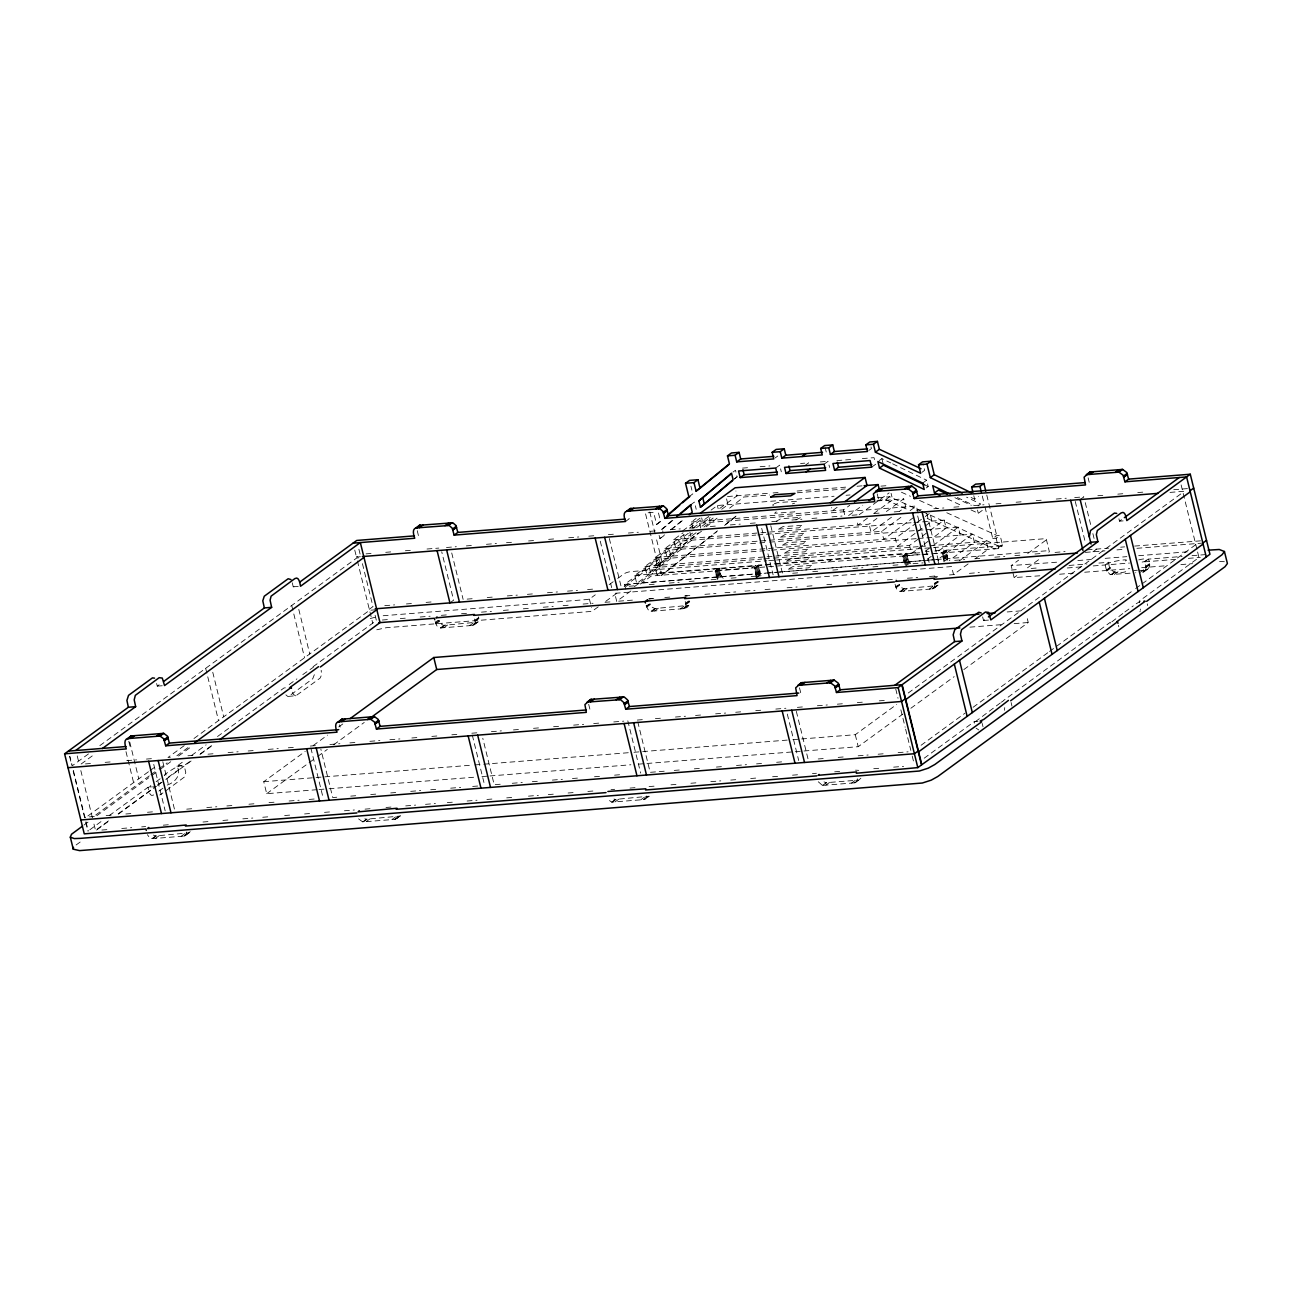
<?xml version="1.0" encoding="UTF-8"?>
<svg xmlns="http://www.w3.org/2000/svg" width="1292" height="1292" viewBox="0 0 1292 1292"><rect width="100%" height="100%" fill="white"/><g stroke="black" fill="none" stroke-linecap="round" stroke-linejoin="round"><path stroke-width="0.75" stroke-dasharray="5 3.75" d="M1004.74 707.628L1004.401 710.309M758.517 565.072L754.544 567.979L756.224 576.878L760.197 573.987L758.517 565.072L906.693 553.299L908.454 560.292L910.585 563.522M947.084 560.502L947.65 556.707L946.099 550.182L1002.64 545.676L1000.105 535.308L996.713 535.582L992.741 538.473L984.682 505.689M646.775 795.953L645.58 798.892L643.481 799.619L611.649 802.122L607.902 799.36M314.344 674.699L312.745 678.752L289.392 695.823L287.761 696.436L285.887 694.838M1140.481 610.034L1140.61 609.049M758.727 576.49L760.197 573.987M1111.847 621.84L1123.41 613.07M1139.932 611.81L1140.255 610.971M190.231 831.66L184.578 836.053L152.747 838.605L149.646 837.781L147.385 834.664M860.876 778.204L858.728 780.093L826.089 782.694L824.005 781.902M858.76 770.339L855.498 770.161M185.757 835.488L186.807 831.951M435.178 621.533L436.793 625.78L440.394 627.977L473.033 625.393L475.198 622.954L474.196 616.785M474.196 624.811L478.331 621.613L478.573 616.898M358.562 818.853L362.697 821.906L394.561 819.386L396.951 818.24L397.548 815.204M396.499 818.74L400.633 815.543M646.129 605.577L648.164 609.759L651.136 611.245L683.775 608.645L685.955 606.206L685.18 601.006M684.954 608.064C690.009 608.306 692.028 595.903 685.794 603.493M895.065 584.323L896.826 589.459L900.088 591.461L931.936 588.942L934.891 586.972L934.407 580.964M934.035 588.231L938.202 584.969L938.88 581.626L935.182 584.323M1139.237 570.063C1147.361 572.954 1152.706 565.977 1148.265 559.145L1182.099 556.464M723.132 578.299L720.758 574.73L719.111 568.205L715.219 570.483L750.927 568.076L756.03 565.508L661.278 572.808L657.305 575.699L654.753 565.331L658.145 565.072L645.354 512.972L653.639 512.326L656.627 524.487L662.489 519.449M661.375 529.558L672.098 520.498M662.295 529.252L673.003 520.192M734.131 479.316L737.102 476.813L735.487 470.256L731.514 473.163M659.114 535.389L659.905 538.602L664.524 534.84M670.677 529.801L683 519.739M671.582 529.429L682.354 520.628M662.699 561.39L698.52 532.918M706.288 526.732L718.756 516.832M729.641 508.176L743.659 497.032L769.531 494.981M717.512 530.834L661.456 575.376L716.802 531.642M725.297 524.633L737.748 514.733M724.586 525.456L737.038 515.556M904.142 555.431L920.001 554.656M150.825 785.568L149.533 786.909L151.487 786.909M289.182 684.55L296.918 678.898M302.812 674.586L313.391 667.237M1000.331 702.929L975.896 721.291L977.382 721.291M156.623 683.533L157.269 686.133L162.13 682.58M292.25 582.789L293.252 586.826L296.482 584.468M88.47 753.914L72.223 765.785L69.946 756.498M99.855 745.613L356.705 558.015L362.164 557.579M81.138 764.024L94.138 754.528M369.302 609.291L372.984 606.594L362.051 562.085M148.451 771.744L85.062 818.046L73.176 769.661M150.082 770.565L156.59 765.817M184.223 745.629L167.96 757.5L173.887 756.886M193.978 738.507L369.544 610.276L375.003 609.84M149.242 775.911L92.346 817.465L80.459 769.079M150.873 774.732L157.366 769.984M158.997 768.788L167.12 762.861M176.875 755.739L189.892 746.227M83.964 825.087L88.777 821.567M96.803 815.704L148.758 777.752M151.907 775.458L158.173 770.888M159.756 769.741L170.738 761.715M178.522 756.03L192.427 745.872M89.842 829.771L102.779 820.323M109.239 815.607L148.031 787.264L155.315 786.683M167.201 785.068C175.502 782.258 181.768 774.554 176.923 766.172L185.031 760.245M191.523 755.497L206.122 744.838M217.492 736.537L284.014 687.958L289.473 687.522M156.106 781.708L160.321 778.64M164.843 775.345C160.111 777.009 185.063 759.954 181.881 767.303L166.862 778.236M108.447 820.921L95.511 830.368L93.25 821.163M118.153 813.847L153.7 787.878M176.923 766.172L184.207 765.591L190.699 760.843M200.438 753.737L213.422 744.257M76.115 844.984L80.718 841.625M96.545 830.045L109.142 820.856M118.379 814.105L156.413 786.327M157.995 785.181L164.262 780.594M165.844 779.447L192.282 760.132M199.985 754.512L213.632 744.531M157.253 785.229L161.419 782.209M158.9 791.124L162.921 788.185M162.937 792.917L159.788 795M166.2 790.543L184.756 776.783L185.773 772.697L184.207 765.591M449.923 602.88L453.605 600.199L441.735 551.797M435.517 622.905C440.136 615.622 439.603 626.62 444.884 625.231L477.895 622.114M435.598 623.196L439.28 620.499M435.84 624.004L439.538 621.307M151.939 838.653L155.638 835.956L189.439 832.791M440.394 627.977L444.077 625.28M152.747 838.605L156.429 835.908M441.186 627.928L444.884 625.231M155.444 838.395L159.126 835.698M443.883 627.718L447.581 625.021M475.036 620.241L478.734 617.544M475.117 620.531L478.799 617.834M475.246 621.274L478.944 618.577M181.122 836.344L184.804 833.647M469.561 625.683L473.26 622.986M183.819 836.134L187.501 833.437M472.258 625.473L475.957 622.776M184.578 836.053L188.277 833.356M473.033 625.393L476.716 622.696M316.992 789.703L266.701 793.692L263.746 781.692L305.219 751.411M313.181 745.581L327.538 735.1M338.746 726.928L343.575 723.391M625.473 521.5L629.172 518.803L628.17 514.765M266.701 793.692L316.136 757.58M317.735 756.418L327.296 749.425M333.675 744.773L364.231 722.454M688.862 496.79L692.819 493.899L690.929 486.18M656.627 524.487L660.6 521.597L657.612 509.419M690.461 504.962L694.434 502.071L696.21 509.306M734.454 478.751L737.102 476.813M659.905 538.602L663.878 535.712L662.683 530.867M775.103 457.966L777.752 456.028M692.964 528.363L691.382 521.968L696.113 518.512M383.175 615.735L586.826 599.553L589.41 599.1L595.273 594.821M609.146 584.678L615.202 580.269M617.689 578.445L624.133 573.745A5.798 1.502 -13.8 0 1 630.754 571.613L766.802 560.776M682.725 530.802L700.054 518.157M711.068 510.114L717.367 505.511L834.051 496.241M696.081 532.74L675.603 547.695L673.649 539.685L683.097 532.788M689.395 528.186L701.992 518.996M701.491 531.254L666.85 556.545L664.879 548.551L686.924 532.449M693.223 527.847L699.521 523.244L916.399 506.012L918.37 514.022M708.743 516.477L702.444 521.08L701.653 517.882M719.757 508.434L737.086 495.789L735.907 490.976M775.701 468.043L779.674 465.152L781.305 471.806M689.88 532.175L691.85 540.169L657.208 565.476L655.238 557.466L688.313 533.321M696.501 527.669L710.665 517.317M721.695 509.258L727.994 504.671L726.023 496.661L771.066 493.076M679.592 541.138L681.562 549.148L646.921 574.456L644.95 566.445L679.592 541.138L755.868 535.082M692.577 533.063L684.695 538.812L683.129 532.417M702.024 526.167L714.621 516.962M669.401 550.117L671.372 558.112L636.73 583.419L634.76 575.408L669.401 550.117L757.726 543.092M625.764 589.184L624.585 584.388L659.227 559.081L769.677 550.311M703.946 526.991L710.245 522.388L709.066 517.591M624.181 586.423L649.375 568.028L761.65 559.097M654.753 565.331L658.726 562.44L662.118 562.165L655.965 537.084M598.228 606.82L592.366 611.1L589.782 611.552L386.13 627.734L373.194 630.561M605.722 601.345L618.157 592.269M658.145 565.072L662.118 562.165M634.42 586.633L661.197 567.091L659.227 559.081M630.867 590.977L616.688 601.329L614.734 593.319L951.574 566.558L953.528 574.569L969.275 563.07M640.315 584.081L651.33 576.022L920.001 554.672M804.641 465.75L808.598 462.859L800.572 463.489M657.063 574.73L661.036 571.823M824.102 464.199L828.075 461.309L829.593 467.462M773.52 504.365L772.6 505.091L773.407 505.398M774.247 503.815L777.316 502.62L796.938 501.296L795.824 502.313M646.275 606.174L648.729 604.365M646.339 606.449L650.038 603.752L651.846 607.062L654.834 608.548L688.652 605.367M776.217 511.826L774.586 513.279L794.338 511.89L797.794 510.308M646.598 607.256L650.28 604.559M868.773 450.52L871.422 448.582L870.21 443.624M362.697 821.906L366.379 819.209L400.197 816.043M651.136 611.245L654.834 608.548M363.488 821.857L367.186 819.16M651.943 611.197L655.642 608.5M366.185 821.647L369.883 818.95M654.64 610.971L658.322 608.274M719.111 568.205L715.138 571.112L716.785 577.637L717.803 579.656L721.776 576.765M715.203 571.339L719.159 568.448M715.348 571.952L719.321 569.045M715.558 572.808L719.531 569.917M715.8 573.81L719.773 570.919M716.043 574.827L720.015 571.92M716.269 575.715L720.242 572.824M716.43 576.393L720.403 573.486M716.511 576.7L720.484 573.81M716.785 577.637L720.758 574.73M717.238 578.703L721.211 575.796M879.222 460.566L881.871 458.628L890.818 462.94M871.696 467.155L875.669 464.248M685.858 603.784L689.557 601.103M686.004 604.527L689.702 601.83M391.864 819.612L395.562 816.915M680.319 608.936L684.017 606.239M394.561 819.386L398.259 816.689M683.016 608.726L686.698 606.029M395.336 819.322L399.018 816.625M683.775 608.645L687.473 605.948M837.135 507.304L832.403 510.76L831.612 507.562M754.609 568.238L758.582 565.331M754.77 568.9L758.743 565.993M754.996 569.853L758.969 566.946M755.271 570.951L759.244 568.044M755.545 572.049L759.518 569.158M755.788 573.05L759.761 570.143M755.965 573.777L759.938 570.886M691.382 521.968L843.466 509.872L849.765 505.285M756.046 574.116L760.019 571.226M756.224 574.972L760.18 572.065M756.288 575.957L760.261 573.067M756.03 577.702L759.987 574.795M755.707 578.412L759.68 575.505M848.569 515.589L862.749 505.237M859.196 514.733L889.106 492.882M921.971 472.323L924.62 470.385L922.94 463.586M877.704 500.279L885.666 499.649L889.639 496.742L920.469 510.711M867.465 518.14L858.017 525.037L856.838 520.24M873.763 513.538L892.659 499.746L891.076 493.334M922.649 483.111L926.622 480.204L928.189 486.567L924.216 489.458M673.649 539.685L869.064 524.164L876.945 518.415M886.393 511.519L903.706 498.857L905.676 506.868L899.377 511.47M827.994 562.149L831.967 559.242M891.496 517.22L871.034 532.159L869.064 524.164M664.879 548.551L881.758 531.319L902.236 516.364M910.101 510.615L916.399 506.012M913.638 517.462L883.728 539.313L881.758 531.319M655.238 557.466L895.324 538.393L915.802 523.438M917.368 522.291L923.667 517.688M925.25 516.542L929.965 513.086L931.936 521.096L897.294 546.403L895.324 538.393M644.95 566.445L909.552 545.418L920.566 537.375M922.149 536.228L928.447 531.626M930.014 530.479L944.194 520.127L946.164 528.121L931.984 538.473M971.099 497.485L974.653 499.229L978.625 496.322M906.693 553.299L902.72 556.206L904.481 563.183L908.454 560.292M902.785 556.464L906.758 553.557L917.191 552.475M902.947 557.127L906.919 554.22M903.173 558.079L907.146 555.172M903.447 559.178L907.42 556.271M922.536 545.369L911.522 553.428L909.552 545.418M924.119 544.223L930.418 539.62M978.044 505.883L980.693 503.961L966.61 497.194M903.722 560.276L907.695 557.385M903.964 561.277L907.937 558.37M904.142 562.004L908.114 559.113M904.222 562.343L908.195 559.452M904.884 564.152L908.857 561.261M905.401 565.024L909.358 562.133M925.233 551.313L931.532 546.71M933.115 545.563L958.309 527.152L960.279 535.163L935.085 553.557M905.983 565.783L909.956 562.892M971.003 509.92L978.302 513.312L982.275 510.405M927.204 559.307L933.502 554.72M895.679 586.81L898.134 585.018M946.099 550.182L942.126 553.073L943.758 560.696L947.73 557.805M895.744 587.117L899.442 584.42L901.089 587.424L903.786 588.764L937.717 585.534M942.175 553.299L946.148 550.408M895.97 587.844L899.668 585.147M942.336 553.913L946.293 551.006M942.546 554.769L946.519 551.878M931.758 559.969L937.782 559.501L972.424 534.194L974.394 542.204L949.2 560.599M943.031 556.787L947.004 553.88M943.257 557.692L947.23 554.785M943.418 558.354L947.391 555.463M943.499 558.677L947.472 555.77M611.649 802.122L615.331 799.425L649.262 796.195L645.58 798.892M900.088 591.461L903.786 588.764M943.677 559.597L947.65 556.707M612.408 802.074L616.106 799.393M900.863 591.413L904.562 588.716M615.105 801.864L618.803 799.167M903.56 591.203L907.259 588.506M943.693 561.713L947.65 558.822M936.49 576.523L934.213 576.167M933.825 578.59L937.701 576.636M959.439 560.809L986.216 541.267L988.17 549.262L975.573 558.467M992.741 538.473L996.132 538.215L1000.105 535.308M934.972 583.225L937.427 581.432M935.037 583.5L937.491 581.707M640.784 799.829L644.482 797.132M929.239 589.152L932.937 586.455M643.481 799.619L647.179 796.922M931.936 588.942L935.634 586.245M644.288 799.538L647.97 796.841M932.727 588.861L936.425 586.164M998.441 547.598L1002.414 544.707M932.033 553.719L998.684 548.583L1002.64 545.676M1080.144 499.536L1083.843 496.839L1074.314 497.598M1039.818 575.796L1014.107 577.589L1011.168 565.589L1018.597 560.163M1027.705 553.509L1045.842 540.25A5.798 1.502 -13.8 0 0 1044.194 538.764M1014.107 577.589L1016.836 575.602M1027.463 567.834L1039.899 558.758M982.647 616.914L983.519 620.483L986.765 618.125M1118.92 518.803L1119.502 521.177L1122.732 518.819M1092.984 551.797L1096.682 549.1M908.228 693.013L1182.955 492.365M792.9 739.654L855.272 734.696L896.745 704.398M1093.226 565.928L1105.177 564.975L1108.859 562.278C1108.068 573.422 1119.793 574.294 1127.932 570.967M646.969 763.475L858.227 746.695L902.882 714.072M910.86 708.258L954.158 676.637M963.816 669.579L1028.254 622.518L1026.575 615.654M1106.42 570.063L1110.119 567.366M1130.064 573.196L1110.135 574.601L1106.501 570.37L1110.183 567.673M1106.727 571.112L1110.409 568.415M818.272 781.773L822.39 785.375L826.089 782.694M1110.845 574.714L1114.528 572.017M822.39 785.375L826.864 782.645M1111.621 574.665L1115.303 571.968M825.863 785.116L829.545 782.419M1114.318 574.456L1118 571.758M1146.375 569.497L1142.693 572.195C1147.813 571.807 1145.6 564.685 1144.583 561.842L1148.265 559.145M1145.713 566.477L1149.412 563.78M1145.778 566.752L1149.476 564.071M1145.939 567.576L1149.622 564.879M851.541 783.081L855.239 780.384M1143.678 569.724L1139.996 572.404L1135.555 572.76M823.165 785.342L854.238 782.871L857.92 780.174M854.238 782.871L860.02 779.447M1143.485 572.114L1148.475 568.787M921.067 745.274L964.962 713.216M973.086 707.289L1047.86 652.67M1049.492 651.475L1134.021 589.75M1135.652 588.554L1140.529 585.001M1142.16 583.806L1195.794 544.626M1124.88 611.988L1133.31 605.851M1136.201 603.752L1140.238 601.41M924.184 758.21L974.297 721.614L977.931 721.324M626.232 586.374L627.072 585.76A5.798 1.502 -13.8 0 1 633.694 583.613L777.509 572.162M153.683 794.951C149.468 797.632 148.515 789.477 148.031 787.264M1001.365 702.186L1003.028 701.201M794.564 503.218L792.367 503.896M288.294 696.42L296.11 695.645L320.045 678.171L321.514 675.102L321.191 670.322M855.029 782.79L856.822 781.595L857.484 778.252M649.262 599.1L652.654 598.535M370.239 618.561L376.699 616.801M611.019 789.703L614.669 789.299M795.937 519.933L800.878 517.398L780.917 518.673L776.508 521.193L777.784 521.37M441.331 615.331L449.664 614.653M742.529 468.108L750.345 467.478M760.132 466.703L769.903 465.928M820.291 461.922L828.075 461.309M836.909 460.598L850.588 459.516M862.329 458.579L874.054 457.659L875.265 462.601M773.068 492.93L779.076 492.446M797.067 491.025L848.085 486.955M857.048 486.244L863.056 485.776M797.374 492.769L845.129 488.974M880.934 486.131L886.91 485.663M846.05 495.288L850.055 494.965M877.688 497.695L889.639 496.742M876.719 501.005L903.706 498.857M366.056 553.864L373.921 553.251M385.71 552.314L393.575 551.684M405.381 550.747L413.246 550.117M427.006 549.019L438.812 548.083M446.483 547.485L456.318 546.694M466.364 545.902L474.39 545.256M486.422 544.303L496.467 543.512M506.496 542.705L514.523 542.075M528.573 540.96L536.616 540.314M548.648 539.362L554.672 538.877M568.722 537.763L578.768 536.971M588.797 536.164L596.823 535.534M608.354 534.613L616.349 533.984M628.348 533.031L638.345 532.239M650.344 531.287L656.336 530.802M670.322 529.688L680.319 528.896M690.316 528.105L698.31 527.475M710.309 526.522L718.304 525.876M730.303 524.923L740.3 524.132M750.297 523.341L758.291 522.711M771.808 521.629L779.835 520.999M791.883 520.03L801.912 519.239M811.941 518.447L819.968 517.801M832 516.848L842.029 516.057M852.058 515.25L860.084 514.62M874.135 513.505L882.161 512.859M894.193 511.907L900.217 511.422M916.254 510.146L921.971 509.694M933.809 508.757L943.854 507.966M953.884 507.158L961.91 506.529M973.958 505.576L983.987 504.768M996.035 503.815L1002.059 503.331M1016.11 502.217L1022.133 501.748M1036.184 500.618L1044.211 499.988M1056.258 499.035L1066.288 498.228M1097.829 495.724L1103.82 495.256M1117.806 494.142L1123.798 493.657M1137.767 492.559L1145.762 491.913M1173.734 489.7L1187.703 488.586M360.387 556.723L356.463 557.03L360.145 554.333L358.869 549.132M1170.035 492.397L1186.024 491.122M757.774 534.936L912.12 522.662M913.928 522.533L944.194 520.127M759.696 542.947L767.755 542.301M769.725 542.139L958.309 527.152M293.252 586.826L300.535 586.245M1119.502 521.177L1123.152 520.886M771.663 550.15L916.206 538.667M918.144 538.506L972.424 534.194M763.588 558.952L771.679 558.305M773.617 558.144L918.176 546.661M920.049 546.516L928.221 545.87M930.078 545.725L986.216 541.267M768.756 560.615L774.57 560.163M776.557 560.001L1044.194 538.764M925.96 551.781L929.029 551.539M934.827 551.07C951.881 547.097 942.207 554.849 934.261 553.525M634.76 575.408L763.184 565.218M765.171 565.056L773.197 564.41M775.2 564.249L919.662 552.782M923.021 554.413L929.045 553.929M922.02 554.526L930.03 553.88M779.512 572.001L934.439 559.694M936.377 559.533L1047.15 550.763A5.798 1.502 -13.8 0 1 1048.797 552.249M624.585 584.388L765.139 573.212M767.125 573.05L921.729 560.776M923.732 560.615L929.756 560.13M384.79 605.657L394.625 604.882M406.415 603.945L414.28 603.316M426.085 602.379L433.95 601.749M467.155 599.117L475.181 598.471M487.229 597.518L495.256 596.888M507.288 595.919L517.333 595.127M527.362 594.336L535.389 593.69M547.437 592.737L557.482 591.946M567.511 591.138L577.54 590.347M587.585 589.54L595.612 588.91M629.188 586.245L637.182 585.599M649.182 584.646L657.176 584.016M669.175 583.063L679.172 582.272M689.169 581.481L697.163 580.835M711.149 579.737L719.143 579.091M731.143 578.138L739.137 577.508M751.137 576.555L761.133 575.764M792.674 573.244L798.698 572.776M812.733 571.662L820.759 571.016M832.807 570.063L840.817 569.433M852.865 568.464L862.894 567.673M872.924 566.881L880.95 566.235M892.982 565.282L901.008 564.636M913.04 563.683L923.086 562.892M954.675 560.373L964.72 559.581M974.749 558.79L982.776 558.144M994.824 557.191L1004.853 556.4M1014.898 555.592L1022.925 554.962M1034.973 553.993L1042.999 553.364M1055.031 552.411L1065.076 551.603M1087.153 549.859L1108.665 548.147M1120.649 547.194L1124.638 546.871M1134.634 546.08L1200.543 540.847M1085.361 552.395L1104.967 550.844M1116.95 549.891L1124.944 549.245M1136.928 548.309L1202.852 543.06M1056.614 562.214L1011.168 565.589M1077.867 560.534L1091.401 559.452M1105.193 558.354L1126.85 556.642M1138.688 555.689L1187.671 551.797M382.367 620.015L388.343 619.53M400.278 618.577L408.24 617.947M420.175 617.011L430.123 616.219M461.519 613.716L470.191 613.038M481.464 612.133L491.428 611.342M503.379 610.389L509.355 609.921M523.308 608.807L531.27 608.177M543.238 607.224L553.186 606.433M563.15 605.641L571.129 605.011M583.08 604.058L593.044 603.267M604.995 602.314L612.957 601.684M618.69 601.168L632.886 600.102M648.778 598.777L654.786 598.293M664.815 597.502L672.825 596.872M684.857 595.919L692.883 595.273M704.915 594.32L715.946 593.496M724.957 592.721L735.746 591.93M745.016 591.138L755.045 590.331M765.058 589.54L773.375 588.942M787.119 587.779L797.148 586.988M807.032 586.261L815.187 585.551M826.832 584.695L835.246 583.968M847.277 583.015L858.518 582.175M867.32 581.416L877.349 580.625M887.362 579.817L896.131 579.187M907.42 578.235L917.708 577.476M929.481 576.474L937.491 575.844M949.475 574.94L957.437 574.31M969.404 573.357L979.352 572.566M989.317 571.775L997.295 571.145M1011.232 570.047L1017.208 569.562M1031.161 568.464L1039.139 567.818M1069.017 565.444L1086.943 564.023M1098.911 563.07L1108.859 562.278M1125.364 560.97C1132.809 557.353 1099.121 563.603 1108.536 564.717L1129.434 563.054M1138.769 559.904C1150.914 556.658 1147.248 562.262 1140.255 562.198M1192.048 555.673L1207.955 554.413M1067.321 567.979L1083.261 566.72M1144.583 561.842L1176.414 559.323M1188.349 558.37L1200.284 557.417M1059.569 574.229L1075.025 572.986M1084.682 572.227L1129.789 568.642M1141.643 567.705L1167.306 565.654M1180.904 564.588L1192.564 563.651M1133.762 570.499L1137.412 570.208M1007.195 611.956L1021.278 610.825M157.269 686.133L164.552 685.567M983.519 620.483L988.994 620.063M969.904 627.153L1002.091 624.601M1014.172 623.632L1028.254 622.518M85.466 763.911L93.331 763.281M105.136 762.345L113.002 761.731M126.761 760.633L136.597 759.857M146.432 759.066L152.327 758.598M187.938 755.772L195.98 755.126M208.012 754.173L216.039 753.543M228.086 752.574L238.132 751.783M248.161 750.991L256.187 750.345M268.235 749.392L278.264 748.601M288.31 747.793L296.336 747.164M310.387 746.049L316.104 745.581M329.896 744.499L339.893 743.691M349.89 742.9L357.884 742.27M369.883 741.317L379.88 740.526M389.877 739.735L399.874 738.927M411.857 737.974L417.865 737.506M431.851 736.392L439.845 735.762M451.845 734.809L459.839 734.163M471.838 733.21L479.461 732.612M491.396 731.66L501.425 730.868M513.457 729.915L519.481 729.431M533.515 728.317L541.542 727.671M553.59 726.718L561.6 726.088M573.648 725.119L583.677 724.327M593.706 723.536L601.733 722.89M613.765 721.937L623.794 721.146M637.327 720.064L643.351 719.579M655.399 718.627L661.423 718.158M675.474 717.028L685.503 716.236M695.548 715.445L703.575 714.799M715.623 713.846L725.652 713.055M735.681 712.247L743.724 711.617M755.755 710.648L763.782 710.019M775.83 709.066L785.875 708.258M797.39 707.354L805.384 706.708M817.368 705.755L827.348 704.964M837.345 704.172L845.323 703.542M857.307 702.59L865.301 701.944M879.287 700.845L887.281 700.199M263.746 781.692L473.001 765.058M475.004 764.912L631.95 752.428M633.952 752.283L790.898 739.799M319.011 789.541L327.054 788.895M329.072 788.734L473.938 777.235M481.981 776.589L488.021 776.104M490.023 775.959L630.867 764.767M638.91 764.121L644.95 763.637M94.364 816.479L84.545 817.271L73.127 770.807M106.17 815.543L114.035 814.929M125.841 813.992L133.706 813.362M147.466 812.264L153.36 811.796M186.726 809.147L194.753 808.517M206.801 807.548L216.83 806.757M226.875 805.95L234.902 805.32M248.952 804.205L254.976 803.721M269.027 802.607L277.053 801.977M289.101 801.008L299.13 800.216M309.176 799.425L317.202 798.779M336.744 797.229L332.738 797.552L320.852 749.15M350.73 796.114L356.737 795.646M370.723 794.532L378.717 793.886M390.717 792.933L398.711 792.303M410.711 791.35L420.707 790.559M430.704 789.767L438.699 789.121M450.682 788.168L460.679 787.377M472.678 786.424L478.67 785.956M500.214 784.244L494.19 784.712L482.788 738.265M512.246 783.275L522.275 782.484M532.32 781.692L540.331 781.046M552.378 780.093L562.408 779.302M572.437 778.495L580.463 777.865M594.498 776.75L600.522 776.266M614.572 775.152L622.599 774.522M664.217 771.211L650.167 772.325L637.812 722.002M674.263 770.403L682.289 769.774M694.337 768.821L702.363 768.175M716.414 767.06L724.441 766.431M736.488 765.462L746.518 764.67M756.547 763.879L764.589 763.233M776.621 762.28L784.648 761.634M818.207 758.969L826.202 758.339M838.185 757.387L844.177 756.902M858.163 755.804L868.159 755.013M878.14 754.205L886.134 753.575M898.118 752.622L908.098 751.831M101.874 830.045L107.85 829.577M121.771 828.463L131.719 827.671M141.668 826.88L145.641 826.573M163.309 825.168L169.268 824.684M202.973 822.019L210.951 821.373M222.902 820.436L230.864 819.79M242.831 818.853L252.796 818.046M262.744 817.255L270.722 816.625M284.66 815.527L290.652 815.042M304.589 813.944L312.567 813.298M324.518 812.361L332.48 811.715M344.431 810.778L354.396 809.987M365.055 809.131L372.209 808.566M386.017 807.468L391.379 807.048M405.72 805.901L415.62 805.11M425.52 804.335L435.42 803.543M447.307 802.607L455.22 801.977M467.106 801.024L477.006 800.232M486.906 799.457L494.82 798.827M506.706 797.875L514.62 797.245M528.476 796.147L538.376 795.355M548.276 794.58L556.206 793.95M568.092 792.997L576.006 792.367M587.892 791.431L595.806 790.801M630.012 788.088L636.019 787.603M649.068 786.57L657.047 785.94M670.984 784.825L678.962 784.196M690.913 783.243L698.875 782.613M710.826 781.66L720.791 780.869M730.755 780.077L738.733 779.447M750.684 778.495L758.646 777.865M772.6 776.75L780.562 776.121M792.529 775.168L800.491 774.538M812.442 773.585L816.431 773.262M834.68 771.825L840.688 771.34M873.747 768.708L881.709 768.078M893.644 767.141L903.592 766.35M685.115 595.951L687.183 595.951M295.577 695.839L293.171 694.256L291.944 689.976M978.755 729.932L976.106 728.171M1219.551 561.519L1224.348 561.697M615.331 799.425L613.926 799.054M366.379 819.209L364.829 818.805M155.638 835.956L153.344 835.084M901.428 492.22L910.489 496.322M919.565 500.44L937.717 508.644M946.778 512.746L995.777 534.92M922.294 511.519L998.49 546.015L994.517 548.906L925.573 517.704M885.666 499.649L909.245 510.324M954.885 497.695L971.326 505.317M947.262 498.89L961.878 505.673M924.604 484.855L928.189 486.567M957.356 497.549L973.199 505.156M892.611 463.812L926.622 480.204M983.018 726.734L982.162 723.407M1181.13 484.936L1197.151 550.15M1197.603 551.991L1198.96 557.53L1139.156 601.2L1139.528 602.702M1147.248 603.881L1147.651 605.544M1088.122 477.814L1089.204 482.255M1105.177 564.975L1106.501 570.37M1118.436 625.296L1118.807 626.814M1085.264 502.636L1090.965 525.876M1092.87 533.612L1094.308 539.426M1110.474 623.115L1110.264 622.308L1003.238 700.732M1075.267 501.457L1085.248 542.107M1046.31 539.265L1049.249 551.264M986.765 495.062L996.713 535.582M996.132 538.215L998.684 548.583M982.308 496.031L984.213 503.751M973.797 495.74L974.653 499.229M977.511 510.082L978.302 513.312M1011.119 702.541L1011.943 706.094M926.735 513.263L938.622 561.649M937.782 559.501L939.349 565.896M974.297 721.614L974.653 723.116M917.691 515.96L929.093 562.408M881.871 458.628L883.066 463.537M877.203 493.915L878.463 499.003M895.744 688.991L898.021 698.278M900.863 709.809L905.143 727.235M905.611 729.173L910.844 750.458M912.217 756.078L914.025 763.459M843.466 509.872L844.645 514.684M825.039 447.177L826.234 452.022M855.272 734.696L858.227 746.695M770.759 525.666L782.645 574.052M761.715 528.347L773.117 574.811M799.506 687.845L800.765 692.932M796.34 711.375L808.227 759.761M787.296 714.072L798.698 760.52M717.367 505.511L718.158 508.709M699.521 523.244L701.104 529.639M649.795 512.003L655.48 535.163M658.726 562.44L661.278 572.808M649.375 568.028L651.33 576.022M609.307 538.489L621.194 586.875M600.263 541.187L611.665 587.634M627.815 720.823L640.654 773.084M589.41 599.1L591.526 607.676M588.684 704.285L590.008 709.663M451.732 552.976L463.134 599.44M472.307 735.148L484.678 785.471M418.414 535.55L417.058 529.817M375.116 615.283L376.392 620.483L312.906 666.85L313.262 668.352M354.751 550.085L356.705 558.015M357.416 560.906L372.71 623.18M339.586 724.844L340.135 727.105M298.791 609.436L309.741 653.962M291.717 605.48L304.557 657.741M310.855 747.971L323.226 798.294M212.76 672.276L223.694 716.802M205.67 668.319L218.51 720.581M162.808 761.715L174.678 810.1M153.748 764.412L165.166 810.859M129.749 742.028L138.777 778.818M128.764 741.317L129.975 746.227M125.986 751.621L133.593 782.597M77.229 755.917L79.054 763.346M85.966 821.728L88.227 830.95M69.574 756.337L71.706 765.009M85.821 822.471L87.953 831.144M778.495 529.106L798.617 527.847L802.833 525.311L782.887 526.668L778.495 529.106M780.465 537.101L800.572 535.857L804.819 533.402L784.842 534.678L780.465 537.101M782.419 545.111L802.542 543.867L806.773 541.316L786.812 542.672L782.516 544.998M784.389 553.105L804.512 551.862L808.727 549.31L788.782 550.683L784.389 553.105M786.36 561.116L806.483 559.872L810.714 557.417L790.752 558.677L786.36 561.116M788.33 569.11L808.437 567.866L812.668 565.331L792.707 566.687L788.411 568.997"/><path stroke-width="1.5" d="M876.961 491.994L879.222 488.764L911.861 486.163L915.996 489.216L917.869 495.87L914.171 498.567L912.297 491.913L908.163 488.861L876.299 491.38L873.36 493.883L874.765 501.7L664.879 518.367L662.957 511.406L659.921 508.741L627.379 511.147C622.243 511.551 624.456 518.673 625.473 521.5L454.138 535.114L452.2 528.153L449.18 525.489L416.622 527.895C411.502 528.283 413.698 535.421 414.732 538.247L353.055 543.157M1208.085 550.182L1219.26 549.488L1224.445 551.523L1222.054 554.72L934.827 764.509L928.237 768.159L919.387 771.017L80.492 838.363L74.258 838.573L70.317 837.168L71.496 834.261L82.365 826.25M1224.445 551.523L1227.4 563.522L1225.01 566.736L937.766 776.508L931.177 780.174L922.327 783.017L79.603 850.621L73.273 849.183L70.317 837.168M128.667 738.636L131.073 735.956L163.713 733.355L167.443 736.117L169.381 743.094L165.683 745.791L163.761 738.814L160.014 736.052L128.166 738.572C123.047 738.959 125.259 746.082 126.277 748.924L64.6 753.817L84.255 833.841L145.931 828.947L146.303 830.433M339.425 721.889L341.815 719.208L374.454 716.608L378.201 719.369L380.123 726.346L376.44 729.043L374.502 722.067L370.772 719.305L338.924 721.824C333.788 722.212 336.001 729.334 337.034 732.176L165.683 745.791M417.122 527.976L419.512 525.279L452.862 522.792L455.898 525.456L457.82 532.417L454.138 535.114M627.864 511.228L630.27 508.531L663.62 506.044L666.64 508.709L668.578 515.669L664.879 518.367M799.344 685.115L801.524 682.677L834.164 680.093L838.282 683.145L840.171 689.799L836.473 692.496L834.6 685.842L830.465 682.79L798.601 685.293L795.662 687.812L797.067 695.613L625.716 709.227L623.842 702.573L620.499 699.65L587.844 702.04L584.905 704.56L586.31 712.36L376.44 729.043M1087.799 474.439L1089.964 472.016L1122.603 469.416L1126.737 472.468L1128.61 479.122L1124.928 481.819L1123.055 475.165L1118.92 472.113L1087.04 474.632L1084.101 477.136L1085.522 484.952L914.171 498.567M73.466 847.374L73.273 849.183M588.813 701.136L590.767 699.424L624.197 696.953L627.541 699.876L629.414 706.546L625.716 709.227M666.882 515.669L688.862 496.79L685.535 483.289L689.508 480.398L697.955 479.72L700.038 488.231L696.081 491.138L693.982 482.627L697.955 479.72M667.916 515.298L679.64 505.22M682.564 502.701L689.896 496.419M698.875 500.892L731.514 473.163L733.129 479.703L700.425 507.239L698.875 500.892L731.03 474.035M676.685 516.622L690.461 504.962L692.237 512.197L689.169 514.717M680.658 513.715L691.365 504.655M700.425 507.239L732.645 480.559M696.081 491.138L729.415 463.796L727.477 455.866L731.45 452.975L739.072 452.362L740.687 458.967L736.715 461.874L735.1 455.268L739.072 452.362M700.038 488.231L728.85 464.619M64.6 753.817L68.298 751.12L125.986 746.534M68.573 750.927L128.376 707.241L135.66 706.659L134.206 699.86L135.321 695.338L159.174 677.686L162.275 678.058L164.552 685.567L271.643 607.353L270.093 600.247L271.094 596.161L294.883 578.574C299.098 575.877 300.051 584.032 300.535 586.245L360.339 542.575L379.993 622.599L320.368 667.011M163.761 681.401L264.359 607.934L271.643 607.353M299.712 582.111L356.737 540.46L414.441 535.873M75.857 750.345L135.66 706.659M102.278 748.585L363.989 557.433M127.375 738.653L131.073 735.956M415.83 527.976L419.512 525.279M128.166 738.572L131.865 735.875M416.622 527.895L420.32 525.198M130.863 738.362L134.562 735.665M419.319 527.685L423.001 524.988M156.542 736.311L160.24 733.614M444.997 525.65L448.695 522.953M159.239 736.101L162.937 733.404M447.694 525.424L451.376 522.743M160.014 736.052L163.713 733.355M448.469 525.392L452.152 522.695M164.132 739.654L167.831 736.973M452.588 528.993L456.27 526.296M164.359 740.397L168.057 737.7M452.814 529.72L456.496 527.039M164.439 740.704L168.121 738.007M452.878 530.027L456.577 527.33M194.769 742.674L376.828 609.695M219.915 739.525L291.298 687.376L291.507 688.184M148.774 827.461L147.546 828.608L186.226 824.99M437.067 616.914L435.921 617.883L474.471 614.475M338.133 721.905L341.815 719.208M626.572 511.228L630.27 508.531M338.924 721.824L342.606 719.127M627.379 511.147L631.061 508.467M341.621 721.614L345.303 718.917M630.06 510.938L633.758 508.24M350.019 718.691L433.773 657.515L979.029 614.185M367.299 719.563L370.982 716.866M655.755 508.903L659.437 506.206M370.675 717.754L436.728 669.514L959.843 627.944M369.996 719.353L373.679 716.656M658.435 508.693L662.134 505.996M370.772 719.305L374.454 716.608M659.211 508.644L662.909 505.947M374.89 722.922L378.572 720.225M663.329 512.246L667.027 509.549M375.116 723.649L378.798 720.952M663.555 512.989L667.253 510.292M375.181 723.956L378.879 721.259M663.636 513.279L667.318 510.582M736.715 461.874L773.779 458.918L772.164 452.329L776.137 449.422L784.228 448.776L785.811 455.236L781.838 458.143L780.255 451.683L784.228 448.776M740.187 477.604L777.332 474.697L775.701 468.043L738.556 470.999L740.187 477.604L744.16 474.713L777.396 472.113M700.474 513.086L735.116 487.778L865.075 477.459L867.045 485.453L845 501.554M802.057 456.528L806.014 453.637M786.053 473.518L825.62 470.369L824.102 464.199L784.535 467.349L786.053 473.518L790.026 470.611L825.701 467.785M781.838 458.143L822.261 454.929L820.678 448.469L824.651 445.562L832.742 444.933L834.357 451.522L830.401 454.429L828.77 447.823L832.742 444.933M806.143 471.919L810.116 469.012M473.841 615.363L645.128 601.539L647.599 599.73M358.53 811.328L359.337 810.73M647.631 600.182L646.485 601.168L685.632 597.469M830.401 454.429L867.449 451.489L865.834 444.884L869.807 441.977L877.429 441.38L879.367 449.293L920.986 468.705M834.567 470.159L871.696 467.155L870.081 460.55L832.936 463.505L834.567 470.159L838.54 467.252L871.761 464.571M865.834 444.884L873.457 444.27L877.429 441.38M873.457 444.27L875.411 452.2L879.367 449.293M397.048 808.243L358.11 811.877M830.433 502.75L865.075 477.459M879.497 468.075L924.216 489.458L922.649 483.111L877.898 461.519L879.497 468.075L883.47 465.185L924.604 484.855M854.48 501.829L878.108 484.581L879.287 489.377M587.085 702.121L590.767 699.424M875.524 491.445L879.222 488.764M587.844 702.04L591.542 699.343M876.299 491.38L879.981 488.683M590.541 701.831L594.223 699.133M878.996 491.17L882.678 488.473M869.048 500.634L873.763 497.178M875.411 452.2L920.647 473.292L918.547 464.781L922.52 461.874L930.967 461.212L934.278 474.713L971.536 492.866M918.547 464.781L926.994 464.103L930.967 461.212M616.219 699.796L619.918 697.099M904.675 489.119L908.357 486.422M618.916 699.57L622.599 696.889M907.372 488.909L911.054 486.212M619.724 699.537L623.406 696.84M908.163 488.861L911.861 486.163M926.994 464.103L930.321 477.604L934.278 474.713M624.262 703.51L627.96 700.813M912.717 492.85L916.416 490.152M624.52 704.318L628.203 701.621M912.959 493.657L916.658 490.96M624.585 704.608L628.267 701.911M913.04 493.932L916.722 491.235M950.314 494.174L932.711 485.711L934.487 492.963L938.444 490.056L947.585 494.303M972.941 492.268L971.665 487.052L975.638 484.145L983.923 483.499L985.812 491.202M971.665 487.052L979.95 486.39L983.923 483.499M607.87 791.479L645.855 788.782M896.454 580.722L895.776 581.368L934.294 578.122M797.826 685.374L801.524 682.677M1086.281 474.713L1089.964 472.016M798.601 685.293L802.284 682.612M1087.04 474.632L1090.739 471.935M801.282 685.083L804.981 682.386M1089.737 474.422L1093.436 471.725M826.977 683.048L830.659 680.351M1115.416 472.371L1119.114 469.674M829.658 682.838L833.356 680.141M1118.113 472.161L1121.811 469.464M830.465 682.79L834.164 680.093M1118.92 472.113L1122.603 469.416M835.02 686.763L838.702 684.066M1123.475 476.102L1127.157 473.405M835.262 687.586L838.96 684.889M1123.717 476.91L1127.399 474.212M835.326 687.861L839.025 685.164M1123.782 477.184L1127.48 474.487M894.823 685.277L954.627 641.591L961.926 641.01L960.457 634.211L961.571 629.688L985.441 612.037L988.542 612.408L990.819 619.918L1097.909 541.703L1096.343 534.597L1097.36 530.511L1121.149 512.924C1125.364 510.227 1126.317 518.383 1126.802 520.595L1190.287 474.229L1209.942 554.252L1146.634 601.361M988.396 616.93L1090.61 542.285L1097.909 541.703M1124.347 517.64L1179.305 477.491M836.473 692.496L898.15 687.586L901.848 684.889L921.503 764.929L917.804 767.61L856.305 773.246M840.171 689.799L902.123 684.695L961.926 641.01M905.256 698.778L901.558 701.475L68.008 767.706M1190.013 490.798L1193.695 488.101M905.773 699.553L1190.255 491.784M819.08 774.457L818.191 775.313L856.564 771.938M918.095 751.04L914.397 753.737L80.847 819.968M1202.852 543.06L1206.534 540.363M918.612 751.815L1203.094 544.045M1116.966 621.597L1145.18 601.281L1143.953 601.087M290.102 687.36L318.543 666.672M1008.454 700.393L983.858 719.386L980.16 721.065M727.477 455.866L735.1 455.268M772.164 452.329L780.255 451.683M820.678 448.469L828.77 447.823M740.687 458.967L773.843 456.334M785.811 455.236L822.552 452.313M834.357 451.522L867.53 448.889M685.535 483.289L693.982 482.627M864.09 485.695L878.108 484.581M457.82 532.417L625.183 519.126M668.578 515.669L874.49 499.31M917.869 495.87L1085.215 482.578M1128.61 479.122L1190.287 474.229M1124.928 481.819L1186.605 476.926L1206.26 556.949M362.358 556.561L1158.052 493.35M375.197 608.823L1077.447 553.024M378.669 622.712L434.387 618.27L434.758 619.772M1055.37 568.932L934.003 579.333M987.072 613.555L995.131 612.909M169.381 743.094L338.73 729.641M380.123 726.346L586.051 709.986M629.414 706.546L798.763 693.077M934.487 492.963L939.962 495.498M930.321 477.604L962.233 493.173M1116.74 513.392L1114.447 513.086L1090.513 530.56L1089.285 536.891M154.539 678.155L152.456 677.88L128.522 695.354L126.907 700.442L128.376 707.241M981.242 612.989L978.722 612.23L954.788 629.705L953.173 634.792L954.627 641.591M290.991 579.591L288.181 578.735L264.262 596.226L262.793 600.828L264.359 607.934M1130.452 535.469L1143.291 587.731M1125.267 539.248L1138.107 591.51M1117.968 623.374L1117.564 621.727L1010.667 700.748M1080.144 499.536L1091.078 544.045M1070.632 500.295L1082.987 550.618M1044.404 598.309L1057.244 650.57M1039.22 602.088L1052.059 654.35M979.95 486.39L981.371 492.171M981.758 721.776L921.777 764.719L902.123 684.695M959.504 660.325L972.327 712.586M922.084 512.084L934.923 564.346M954.32 664.104L967.159 716.366M912.572 512.843L925.411 565.105M894.484 581.949L684.598 598.616M898.15 687.586L917.804 767.61M837.313 462.261L838.54 467.252M788.895 465.992L790.026 470.611M766.124 524.487L778.947 576.749M742.932 469.755L744.16 474.713M756.595 525.246L769.434 577.508M816.786 775.862L645.564 789.993M791.705 710.196L804.528 762.458M782.177 710.955L795.016 763.217M702.832 497.985L704.398 504.348M645.128 601.539L645.499 603.025M604.672 537.31L617.495 589.572M595.144 538.07L607.983 590.331M633.645 722.761L646.485 775.022M624.117 723.52L636.956 775.781M606.029 792.61L396.143 809.293M446.612 549.875L459.451 602.137M437.084 550.634L449.923 602.88M477.669 735.148L490.508 787.409M468.14 735.907L480.979 788.168M433.773 657.515L436.728 669.514M356.867 812.943L185.402 826.04M316.217 747.987L329.056 800.249M306.689 748.746L319.528 800.992M158.157 760.536L170.996 812.797M148.628 761.295L161.468 813.556M770.63 497.097L790.752 495.837L794.984 493.382L775.022 494.658L770.63 497.097"/></g></svg>
